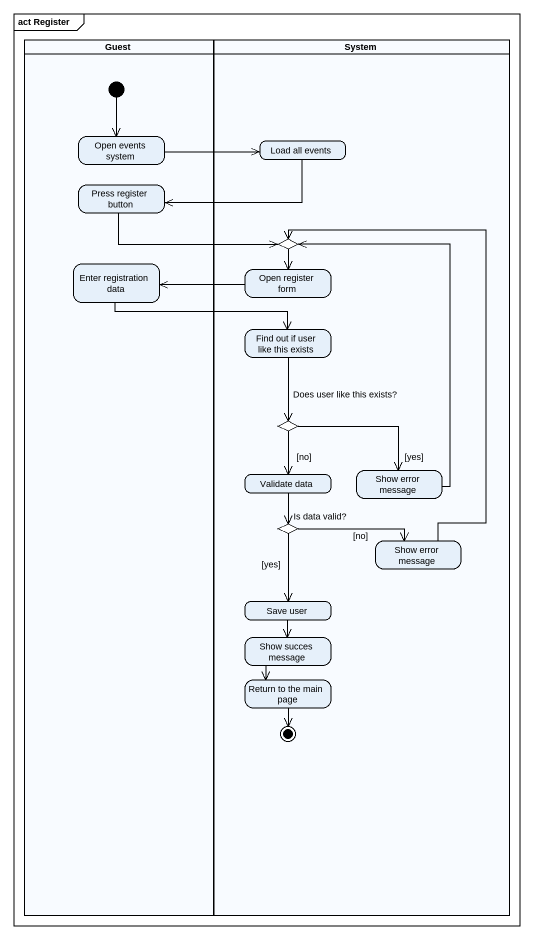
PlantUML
@startuml
mainframe act Register
hide empty description
state Guest <<partition>> {
  state "Open events system" as Open_events_system
  state "Press register button" as Press_register_button
  state "Enter registration data" as Enter_registration_data
  [*] --> Open_events_system
}
state System <<partition>> {
  state "Load all events" as Load_all_events
  state choice1 <<choice>>
  state "Open register form" as Open_register_form
  state "Find out if user like this exists" as Find_out_if_user_like_this
  state choice2 <<choice>>
  state "Validate data" as Validate_data
  state "Show error message" as Show_error_message
  state choice3 <<choice>>
  state "Show error message" as Show_error_message_2
  state "Save user" as Save_user
  state "Show succes message" as Show_succes_message
  state "Return to the main page" as Return_to_the_main_page
  Return_to_the_main_page --> [*]
}
Open_events_system -right-> Load_all_events
Load_all_events -left-> Press_register_button
Press_register_button -right-> choice1
choice1 --> Open_register_form
Enter_registration_data -right-> Find_out_if_user_like_this
Open_register_form -left-> Enter_registration_data
Find_out_if_user_like_this --> choice2 : Does user like this exists?
choice2 --> Validate_data : [no]
choice2 -right-> Show_error_message : [yes]
Validate_data --> choice3 : Is data valid?
Show_error_message -up-> choice1
choice3 -right-> Show_error_message_2 : [no]
choice3 --> Save_user : [yes]
Show_error_message_2 -up-> choice1
Save_user --> Show_succes_message
Show_succes_message --> Return_to_the_main_page
@enduml
